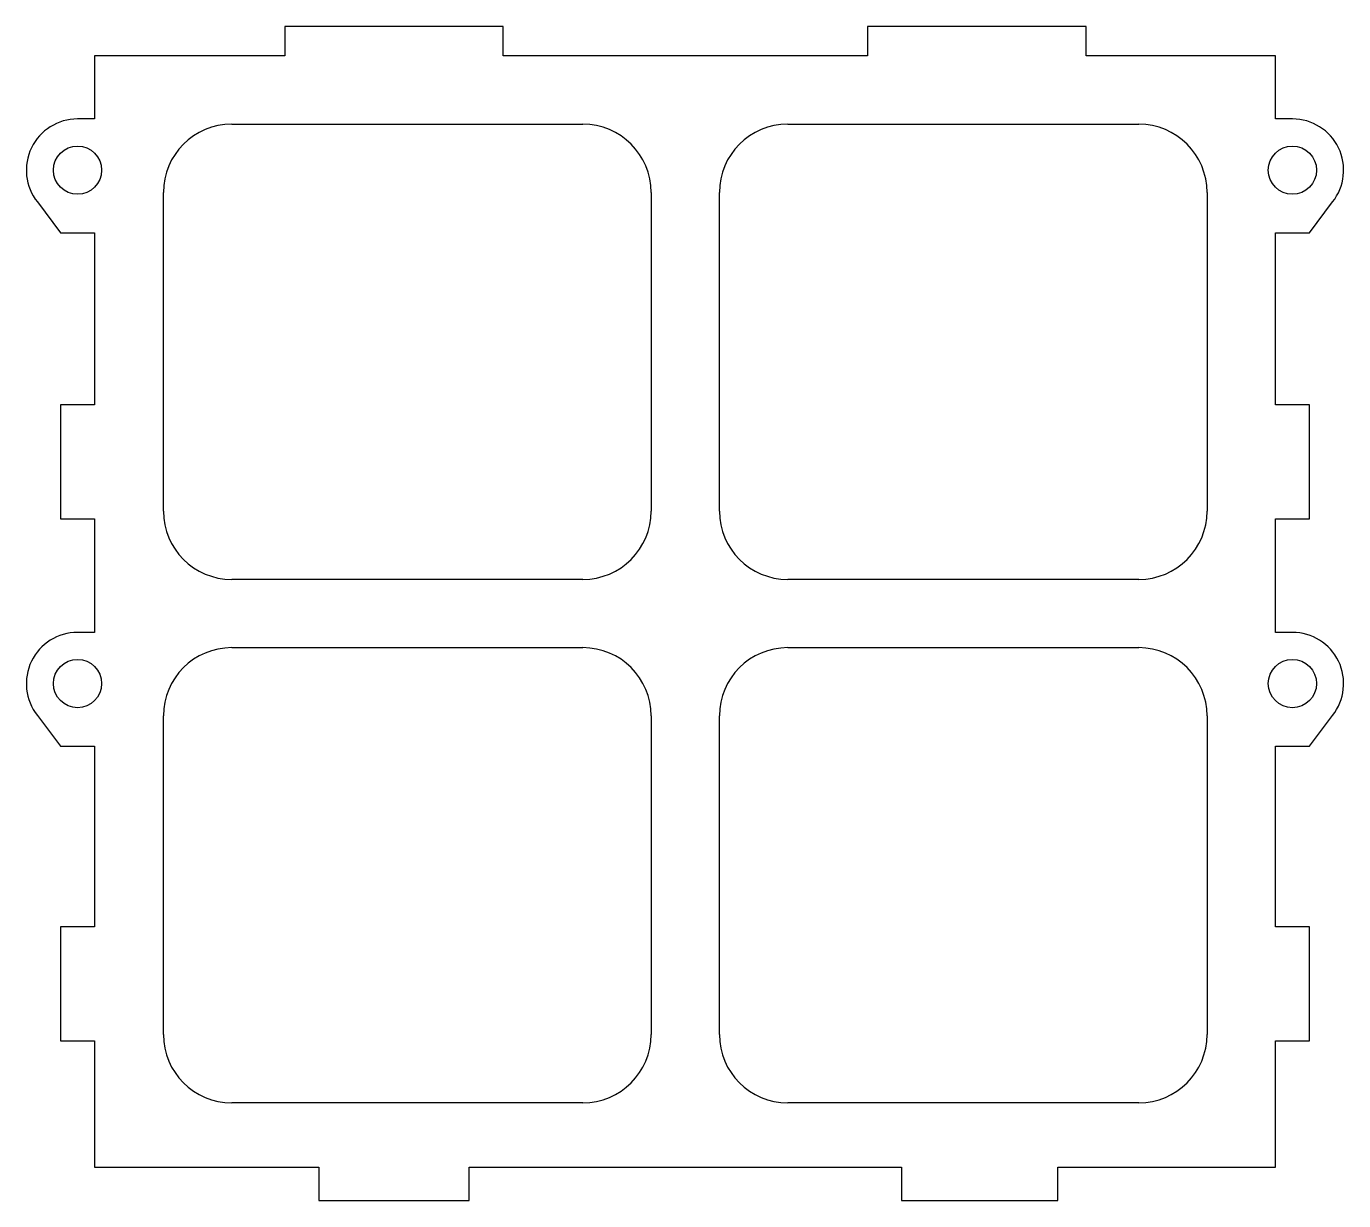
# Model space of a CAD drawing. Header units: millimetres. Extents: x 218 to 449, y -729 to -522.
import ezdxf

# ---------------------------------------------------------------- set-up
doc = ezdxf.new("R2010")
doc.units = ezdxf.units.MM

msp = doc.modelspace()

# ---------------------------------------------------------------- linework, layer by layer
for p, q in [((301.71, -522.19, 60.14), (263.33, -522.19, 60.14)), ((263.33, -522.19, 60.14), (263.33, -527.4, 60.14)), ((301.71, -527.4, 60.14), (301.71, -522.19, 60.14)), ((404.18, -522.19, 60.14), (365.71, -522.19, 60.14)), ((365.71, -522.19, 60.14), (365.71, -527.4, 60.14)), ((404.18, -527.4, 60.14), (404.18, -522.19, 60.14)), ((229.91, -527.4, 60.14), (229.91, -538.47, 60.14)), ((263.33, -527.4, 60.14), (229.91, -527.4, 60.14)), ((365.71, -527.4, 60.14), (301.71, -527.4, 60.14)), ((437.41, -527.4, 60.14), (404.18, -527.4, 60.14)), ((437.41, -538.47, 60.14), (437.41, -527.4, 60.14)), ((229.91, -538.47, 60.14), (226.91, -538.47, 60.14)), ((440.41, -538.47, 60.14), (437.41, -538.47, 60.14)), ((254, -539.4, 60.14), (315.71, -539.4, 60.14)), ((351.71, -539.4, 60.14), (413.41, -539.4, 60.14)), ((219.87, -553.06, 60.14), (223.91, -558.47, 60.14)), ((242, -607.41, 60.14), (242, -551.4, 60.14)), ((327.71, -551.4, 60.14), (327.71, -607.41, 60.14)), ((339.71, -607.41, 60.14), (339.71, -551.4, 60.14)), ((425.41, -551.4, 60.14), (425.41, -607.41, 60.14)), ((443.41, -558.47, 60.14), (447.46, -553.06, 60.14)), ((223.91, -558.47, 60.14), (229.91, -558.47, 60.14)), ((229.91, -558.47, 60.14), (229.91, -588.75, 60.14)), ((437.41, -588.75, 60.14), (437.41, -558.47, 60.14)), ((437.41, -558.47, 60.14), (443.41, -558.47, 60.14)), ((229.91, -588.75, 60.14), (223.91, -588.75, 60.14)), ((223.91, -588.75, 60.14), (223.91, -608.75, 60.14)), ((443.41, -588.75, 60.14), (437.41, -588.75, 60.14)), ((443.41, -608.75, 60.14), (443.41, -588.75, 60.14)), ((223.91, -608.75, 60.14), (229.91, -608.75, 60.14)), ((229.91, -608.75, 60.14), (229.91, -628.72, 60.14)), ((437.41, -628.72, 60.14), (437.41, -608.75, 60.14)), ((437.41, -608.75, 60.14), (443.41, -608.75, 60.14)), ((315.71, -619.41, 60.14), (254, -619.41, 60.14)), ((413.41, -619.41, 60.14), (351.71, -619.41, 60.14)), ((229.91, -628.72, 60.14), (226.91, -628.72, 60.14)), ((440.41, -628.72, 60.14), (437.41, -628.72, 60.14)), ((254, -631.41, 60.14), (315.71, -631.41, 60.14)), ((351.71, -631.41, 60.14), (413.41, -631.41, 60.14)), ((219.87, -643.32, 60.14), (223.91, -648.72, 60.14)), ((242, -699.41, 60.14), (242, -643.41, 60.14)), ((327.71, -643.41, 60.14), (327.71, -699.41, 60.14)), ((339.71, -699.41, 60.14), (339.71, -643.41, 60.14)), ((425.41, -643.41, 60.14), (425.41, -699.41, 60.14)), ((443.41, -648.72, 60.14), (447.46, -643.32, 60.14)), ((223.91, -648.72, 60.14), (229.91, -648.72, 60.14)), ((229.91, -648.72, 60.14), (229.91, -680.5, 60.14)), ((437.41, -680.5, 60.14), (437.41, -648.72, 60.14)), ((437.41, -648.72, 60.14), (443.41, -648.72, 60.14)), ((229.91, -680.5, 60.14), (223.91, -680.5, 60.14)), ((223.91, -680.5, 60.14), (223.91, -700.5, 60.14)), ((443.41, -680.5, 60.14), (437.41, -680.5, 60.14)), ((443.41, -700.5, 60.14), (443.41, -680.5, 60.14)), ((223.91, -700.5, 60.14), (229.91, -700.5, 60.14)), ((229.91, -700.5, 60.14), (229.91, -722.71, 60.14)), ((437.41, -722.71, 60.14), (437.41, -700.5, 60.14)), ((437.41, -700.5, 60.14), (443.41, -700.5, 60.14)), ((315.71, -711.41, 60.14), (254, -711.41, 60.14)), ((413.41, -711.41, 60.14), (351.71, -711.41, 60.14)), ((229.91, -722.71, 60.14), (269.33, -722.71, 60.14)), ((269.33, -722.71, 60.14), (269.33, -728.62, 60.14)), ((295.71, -728.62, 60.14), (295.71, -722.71, 60.14)), ((295.71, -722.71, 60.14), (371.71, -722.71, 60.14)), ((371.71, -722.71, 60.14), (371.71, -728.62, 60.14)), ((399.18, -728.62, 60.14), (399.18, -722.71, 60.14)), ((399.18, -722.71, 60.14), (437.41, -722.71, 60.14)), ((269.33, -728.62, 60.14), (295.71, -728.62, 60.14)), ((371.71, -728.62, 60.14), (399.18, -728.62, 60.14))]:
    msp.add_line(p, q)
for centre in [(226.91, -547.47, 60.14), (440.41, -547.47, 60.14), (226.91, -637.72, 60.14), (440.41, -637.72, 60.14)]:
    msp.add_circle(centre, 4.24)
for centre, radius, start, end in [((226.91, -547.47, 60.14), 9, 90, 218.4449), ((440.41, -547.47, 60.14), 9, 321.5551, 90), ((254, -551.4, 60.14), 12, 90, 180), ((315.71, -551.4, 60.14), 12, 0, 90), ((351.71, -551.4, 60.14), 12, 90, 180), ((413.41, -551.4, 60.14), 12, 0, 90), ((254, -607.41, 60.14), 12, 180, 270), ((315.71, -607.41, 60.14), 12, 270, 0), ((351.71, -607.41, 60.14), 12, 180, 270), ((413.41, -607.41, 60.14), 12, 270, 0), ((226.91, -637.72, 60.14), 9, 90, 218.4449), ((440.41, -637.72, 60.14), 9, 321.5551, 90), ((254, -643.41, 60.14), 12, 90, 180), ((315.71, -643.41, 60.14), 12, 0, 90), ((351.71, -643.41, 60.14), 12, 90, 180), ((413.41, -643.41, 60.14), 12, 0, 90), ((254, -699.41, 60.14), 12, 180, 270), ((315.71, -699.41, 60.14), 12, 270, 0), ((351.71, -699.41, 60.14), 12, 180, 270), ((413.41, -699.41, 60.14), 12, 270, 0)]:
    msp.add_arc(centre, radius, start, end)

doc.saveas('drawing.dxf')
